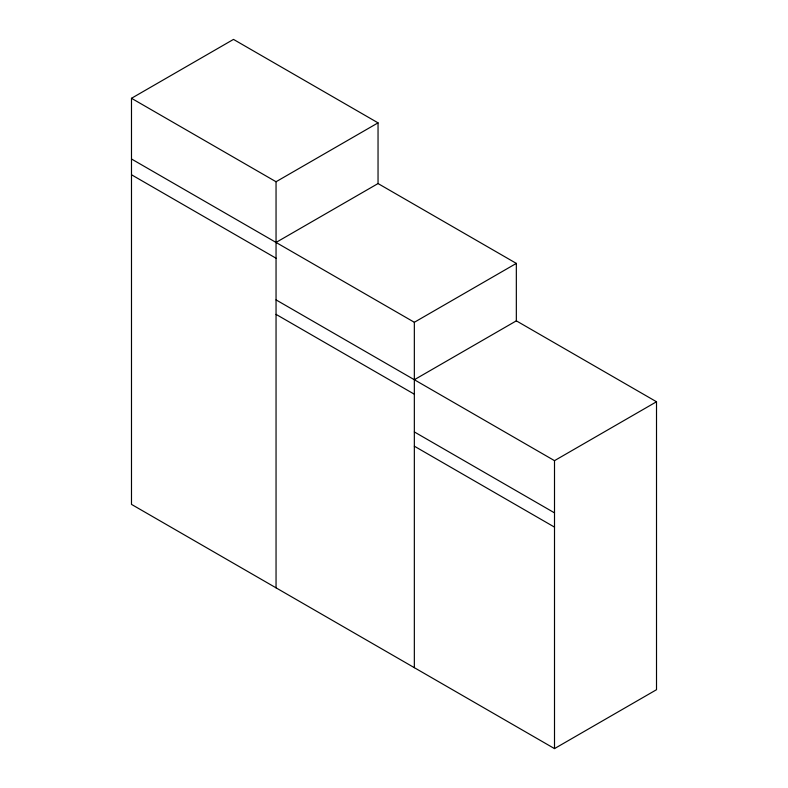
<?xml version="1.0" encoding="UTF-8"?>
<svg xmlns="http://www.w3.org/2000/svg" width="788" height="788" viewBox="0 0 788 788"><rect width="100%" height="100%" fill="white"/><g stroke="black" fill="none" stroke-linecap="round" stroke-linejoin="round"><path stroke-width="1.18" d="M131.488 98.293L233.494 39.4L378.043 122.859L378.043 183.555L516.337 263.399L516.337 320.844L656.512 401.762L656.512 689.707L554.506 748.6L131.488 504.379L131.488 98.293L276.046 181.742L378.043 122.859M276.046 242.438L378.043 183.555M131.488 158.989L414.34 322.282L516.337 263.399M414.34 379.727L516.337 320.844M276.046 299.883L554.506 460.655L656.512 401.762M131.488 174.759L276.046 258.218M276.046 314.363L414.34 394.207M414.34 431.932L554.506 512.86M414.34 446.195L554.506 527.123M554.506 460.655L554.506 748.6M414.34 322.282L414.34 667.672M276.046 181.742L276.046 587.828"/></g></svg>
